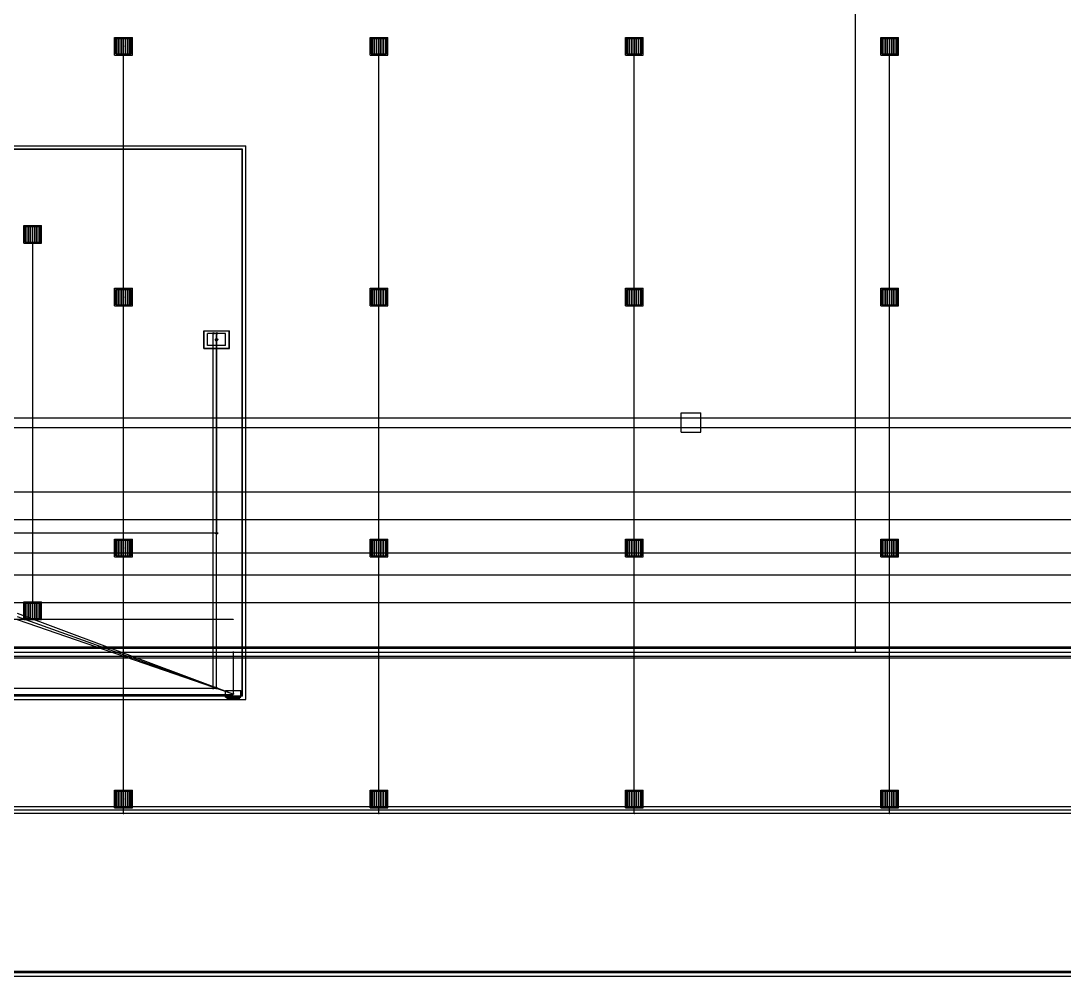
# Model space of a CAD drawing. Header units: millimetres. Extents: x -377000 to -138920, y -238120 to -178478.
# Drawn here: x -238628 to -200910, y -238000 to -203485 of the extents above; entities that cross this region are included whole.
import ezdxf

# ---------------------------------------------------------------- set-up
doc = ezdxf.new("R2010")
doc.units = ezdxf.units.MM

msp = doc.modelspace()

# ---------------------------------------------------------------- linework, layer by layer
at = {"layer": 'electrical'}
for p, q in [((-208450, -226300), (-208450, -193300)), ((-234909.85, -204400), (-234925.44, -204400)), ((-234925.44, -204400), (-234917.65, -204400)), ((-234917.65, -204400), (-234909.85, -204400)), ((-234917.65, -232120), (-234917.65, -204400)), ((-225676.91, -204400), (-225692.5, -204400)), ((-225692.5, -204400), (-225684.71, -204400)), ((-225684.71, -204400), (-225676.91, -204400)), ((-225684.71, -232120), (-225684.71, -204400)), ((-216443.97, -204400), (-216459.56, -204400)), ((-216459.56, -204400), (-216451.76, -204400)), ((-216451.76, -204400), (-216443.97, -204400)), ((-216451.76, -232120), (-216451.76, -204400)), ((-207211.03, -204400), (-207226.62, -204400)), ((-207226.62, -204400), (-207218.82, -204400)), ((-207218.82, -204400), (-207211.03, -204400)), ((-207218.82, -232120), (-207218.82, -204400)), ((-238192.21, -211200), (-238207.79, -211200)), ((-238207.79, -211200), (-238200, -211200)), ((-238200, -211200), (-238192.21, -211200)), ((-238200, -225120), (-238200, -211200)), ((-230950, -225120), (-277800, -225120)), ((-230954.56, -227812.17), (-238754.56, -224892.17)), ((-230954.39, -227812.24), (-238754.39, -225012.24)), ((-230954.22, -227812.29), (-238754.22, -225132.29)), ((-238192.21, -225120), (-238207.79, -225120)), ((-238207.79, -225120), (-238200, -225120)), ((-238200, -225120), (-238192.21, -225120)), ((-230950, -225127.79), (-230950, -225112.21)), ((-230950, -225112.21), (-230950, -225120)), ((-230950, -225120), (-230950, -225127.79)), ((-377000, -226100), (-139000, -226100)), ((-377000, -226100), (-139000, -226100)), ((-377000, -226150), (-139000, -226150)), ((-377000, -226150), (-139000, -226150)), ((-282000, -226300), (-139000, -226300)), ((-282000, -226300), (-139000, -226300)), ((-230934.41, -226300), (-230965.59, -226300)), ((-230965.59, -226300), (-230950, -226300)), ((-230950, -226300), (-230950, -227800)), ((-230950, -226300), (-230934.41, -226300)), ((-208434.41, -226300), (-208465.59, -226300)), ((-208465.59, -226300), (-208450, -226300)), ((-208450, -226300), (-208434.41, -226300)), ((-139000, -226450), (-377000, -226450)), ((-139000, -226450), (-377000, -226450)), ((-377000, -226500), (-139000, -226500)), ((-377000, -226500), (-139000, -226500)), ((-231225, -227925), (-231225, -227675)), ((-231225, -227675), (-230675, -227675)), ((-230968, -227800), (-230941, -227784.41)), ((-230941, -227815.59), (-230968, -227800)), ((-230934.41, -227800), (-230965.59, -227800)), ((-230965.59, -227800), (-230950, -227800)), ((-230937, -227800), (-230956.5, -227788.74)), ((-230956.5, -227788.74), (-230956.5, -227811.26)), ((-230937, -227800), (-230956.5, -227788.74)), ((-230956.5, -227788.74), (-230956.5, -227811.26)), ((-230937, -227800), (-230956.5, -227788.74)), ((-230956.5, -227788.74), (-230956.5, -227811.26)), ((-230956.5, -227811.26), (-230937, -227800)), ((-230956.5, -227811.26), (-230937, -227800)), ((-230956.5, -227811.26), (-230937, -227800)), ((-230954.56, -227812.17), (-230947.72, -227793.91)), ((-230947.72, -227793.91), (-230954.56, -227812.17)), ((-230954.39, -227812.24), (-230947.8, -227793.88)), ((-230947.8, -227793.88), (-230954.39, -227812.24)), ((-230954.22, -227812.29), (-230947.89, -227793.85)), ((-230947.89, -227793.85), (-230954.22, -227812.29)), ((-230950, -227800), (-230934.41, -227800)), ((-230950, -227800), (-230930.56, -227800)), ((-230930.56, -227800), (-230950, -227800)), ((-230950, -227800), (-230935.96, -227800)), ((-230935.96, -227800), (-230950, -227800)), ((-230950, -227800), (-230935.96, -227800)), ((-230935.96, -227800), (-230950, -227800)), ((-230950, -227800), (-230935.96, -227800)), ((-230935.96, -227800), (-230950, -227800)), ((-230950, -227827.79), (-230950, -227812.21)), ((-230950, -227812.21), (-230950, -227820)), ((-230950, -227827.79), (-230950, -227812.21)), ((-230950, -227812.21), (-230950, -227820)), ((-230947.89, -227793.85), (-230947.89, -227793.85)), ((-230947.8, -227793.88), (-230947.8, -227793.88)), ((-230947.72, -227793.91), (-230947.72, -227793.91)), ((-230941, -227784.41), (-230941, -227815.59)), ((-230675, -227925), (-230675, -227675)), ((-274500, -227820), (-230950, -227820)), ((-241500, -227820), (-230950, -227820)), ((-231225, -227925), (-230675, -227925)), ((-231185, -227952.5), (-231185, -227917.5)), ((-231185, -227917.5), (-230715, -227917.5)), ((-231185, -227952.5), (-230715, -227952.5)), ((-231137.5, -227990), (-231137.5, -227950)), ((-231137.5, -227950), (-231037.5, -227950)), ((-231137.5, -227990), (-231037.5, -227990)), ((-231064.12, -227980), (-231110.88, -227980)), ((-231110.88, -227980), (-231087.5, -227980)), ((-231064.12, -228005), (-231110.88, -228005)), ((-231110.88, -228005), (-231087.5, -228005)), ((-231087.5, -227980), (-231087.5, -228005)), ((-231087.5, -227980), (-231064.12, -227980)), ((-231087.5, -228005), (-231064.12, -228005)), ((-231037.5, -227990), (-231037.5, -227950)), ((-231000, -227990), (-231000, -227950)), ((-231000, -227950), (-230900, -227950)), ((-231000, -227990), (-230900, -227990)), ((-230926.62, -227980), (-230973.38, -227980)), ((-230973.38, -227980), (-230950, -227980)), ((-230926.62, -228005), (-230973.38, -228005)), ((-230973.38, -228005), (-230950, -228005)), ((-230950, -227820), (-230950, -227827.79)), ((-230950, -227820), (-230950, -227827.79)), ((-230950, -227980), (-230950, -228005)), ((-230950, -227980), (-230926.62, -227980)), ((-230950, -228005), (-230926.62, -228005)), ((-230900, -227990), (-230900, -227950)), ((-230862.5, -227990), (-230862.5, -227950)), ((-230862.5, -227950), (-230762.5, -227950)), ((-230862.5, -227990), (-230762.5, -227990)), ((-230789.12, -227980), (-230835.88, -227980)), ((-230835.88, -227980), (-230812.5, -227980)), ((-230789.12, -228005), (-230835.88, -228005)), ((-230835.88, -228005), (-230812.5, -228005)), ((-230812.5, -227980), (-230812.5, -228005)), ((-230812.5, -227980), (-230789.12, -227980)), ((-230812.5, -228005), (-230789.12, -228005)), ((-230762.5, -227990), (-230762.5, -227950)), ((-230715, -227952.5), (-230715, -227917.5)), ((-181700, -231880), (-334300, -231880)), ((-149450, -232120), (-336480, -232120)), ((-181700, -232000), (-334300, -232000)), ((-181700, -232120), (-334300, -232120)), ((-234909.85, -232120), (-234925.44, -232120)), ((-234925.44, -232120), (-234917.65, -232120)), ((-234917.65, -232120), (-234909.85, -232120)), ((-225676.91, -232120), (-225692.5, -232120)), ((-225692.5, -232120), (-225684.71, -232120)), ((-225684.71, -232120), (-225676.91, -232120)), ((-216443.97, -232120), (-216459.56, -232120)), ((-216459.56, -232120), (-216451.76, -232120)), ((-216451.76, -232120), (-216443.97, -232120)), ((-207211.03, -232120), (-207226.62, -232120)), ((-207226.62, -232120), (-207218.82, -232120)), ((-207218.82, -232120), (-207211.03, -232120)), ((-323400, -237820), (-149450, -237820))]:
    msp.add_line(p, q, dxfattribs=at)
at = {"layer": 'hvac'}
for p, q in [((-334300, -217825), (-181700, -217825)), ((-214750, -218350), (-214750, -217650)), ((-214750, -217650), (-214050, -217650)), ((-214050, -218350), (-214050, -217650)), ((-334300, -218175), (-181700, -218175)), ((-214750, -218350), (-214050, -218350))]:
    msp.add_line(p, q, dxfattribs=at)
at = {"layer": 'interiors'}
for p, q in [((-285500, -208000), (-230500, -208000)), ((-230620, -208120), (-285380, -208120)), ((-285375, -208125), (-230625, -208125)), ((-230625, -227875), (-230625, -208125)), ((-230620, -227880), (-230620, -208120)), ((-230500, -228000), (-230500, -208000)), ((-285500, -228000), (-230500, -228000)), ((-230620, -227880), (-285380, -227880)), ((-285375, -227875), (-230625, -227875)), ((-230620, -227880), (-256800, -227880)), ((-256800, -228000), (-230500, -228000)), ((-367000, -238000), (-149000, -238000)), ((-149120, -237880), (-366880, -237880)), ((-366875, -237875), (-149125, -237875)), ((-149120, -237880), (-256800, -237880)), ((-256800, -238000), (-149000, -238000))]:
    msp.add_line(p, q, dxfattribs=at)
at = {"layer": 'lighting'}
for p, q in [((-235237.65, -204720), (-235237.65, -204080)), ((-235237.65, -204080), (-234597.65, -204080)), ((-235197.65, -204680), (-235197.65, -204120)), ((-235197.65, -204120), (-234637.65, -204120)), ((-235163.65, -204670), (-235163.65, -204130)), ((-235163.65, -204130), (-235151.65, -204130)), ((-235151.65, -204670), (-235151.65, -204130)), ((-235083.65, -204670), (-235083.65, -204130)), ((-235083.65, -204130), (-235071.65, -204130)), ((-235071.65, -204670), (-235071.65, -204130)), ((-235003.65, -204670), (-235003.65, -204130)), ((-235003.65, -204130), (-234991.65, -204130)), ((-234991.65, -204670), (-234991.65, -204130)), ((-234923.65, -204670), (-234923.65, -204130)), ((-234923.65, -204130), (-234911.65, -204130)), ((-234908.65, -204400), (-234922.15, -204392.21)), ((-234922.15, -204392.21), (-234922.15, -204407.79)), ((-234922.15, -204407.79), (-234908.65, -204400)), ((-234911.65, -204670), (-234911.65, -204130)), ((-234843.65, -204670), (-234843.65, -204130)), ((-234843.65, -204130), (-234831.65, -204130)), ((-234831.65, -204670), (-234831.65, -204130)), ((-234763.65, -204670), (-234763.65, -204130)), ((-234763.65, -204130), (-234751.65, -204130)), ((-234751.65, -204670), (-234751.65, -204130)), ((-234683.65, -204670), (-234683.65, -204130)), ((-234683.65, -204130), (-234671.65, -204130)), ((-234671.65, -204670), (-234671.65, -204130)), ((-234637.65, -204680), (-234637.65, -204120)), ((-234597.65, -204720), (-234597.65, -204080)), ((-226004.71, -204720), (-226004.71, -204080)), ((-226004.71, -204080), (-225364.71, -204080)), ((-225964.71, -204680), (-225964.71, -204120)), ((-225964.71, -204120), (-225404.71, -204120)), ((-225930.71, -204670), (-225930.71, -204130)), ((-225930.71, -204130), (-225918.71, -204130)), ((-225918.71, -204670), (-225918.71, -204130)), ((-225850.71, -204670), (-225850.71, -204130)), ((-225850.71, -204130), (-225838.71, -204130)), ((-225838.71, -204670), (-225838.71, -204130)), ((-225770.71, -204670), (-225770.71, -204130)), ((-225770.71, -204130), (-225758.71, -204130)), ((-225758.71, -204670), (-225758.71, -204130)), ((-225690.71, -204670), (-225690.71, -204130)), ((-225690.71, -204130), (-225678.71, -204130)), ((-225675.71, -204400), (-225689.21, -204392.21)), ((-225689.21, -204392.21), (-225689.21, -204407.79)), ((-225689.21, -204407.79), (-225675.71, -204400)), ((-225678.71, -204670), (-225678.71, -204130)), ((-225610.71, -204670), (-225610.71, -204130)), ((-225610.71, -204130), (-225598.71, -204130)), ((-225598.71, -204670), (-225598.71, -204130)), ((-225530.71, -204670), (-225530.71, -204130)), ((-225530.71, -204130), (-225518.71, -204130)), ((-225518.71, -204670), (-225518.71, -204130)), ((-225450.71, -204670), (-225450.71, -204130)), ((-225450.71, -204130), (-225438.71, -204130)), ((-225438.71, -204670), (-225438.71, -204130)), ((-225404.71, -204680), (-225404.71, -204120)), ((-225364.71, -204720), (-225364.71, -204080)), ((-216771.76, -204720), (-216771.76, -204080)), ((-216771.76, -204080), (-216131.76, -204080)), ((-216731.76, -204680), (-216731.76, -204120)), ((-216731.76, -204120), (-216171.76, -204120)), ((-216697.76, -204670), (-216697.76, -204130)), ((-216697.76, -204130), (-216685.76, -204130)), ((-216685.76, -204670), (-216685.76, -204130)), ((-216617.76, -204670), (-216617.76, -204130)), ((-216617.76, -204130), (-216605.76, -204130)), ((-216605.76, -204670), (-216605.76, -204130)), ((-216537.76, -204670), (-216537.76, -204130)), ((-216537.76, -204130), (-216525.76, -204130)), ((-216525.76, -204670), (-216525.76, -204130)), ((-216457.76, -204670), (-216457.76, -204130)), ((-216457.76, -204130), (-216445.76, -204130)), ((-216442.76, -204400), (-216456.26, -204392.21)), ((-216456.26, -204392.21), (-216456.26, -204407.79)), ((-216456.26, -204407.79), (-216442.76, -204400)), ((-216445.76, -204670), (-216445.76, -204130)), ((-216377.76, -204670), (-216377.76, -204130)), ((-216377.76, -204130), (-216365.76, -204130)), ((-216365.76, -204670), (-216365.76, -204130)), ((-216297.76, -204670), (-216297.76, -204130)), ((-216297.76, -204130), (-216285.76, -204130)), ((-216285.76, -204670), (-216285.76, -204130)), ((-216217.76, -204670), (-216217.76, -204130)), ((-216217.76, -204130), (-216205.76, -204130)), ((-216205.76, -204670), (-216205.76, -204130)), ((-216171.76, -204680), (-216171.76, -204120)), ((-216131.76, -204720), (-216131.76, -204080)), ((-207538.82, -204720), (-207538.82, -204080)), ((-207538.82, -204080), (-206898.82, -204080)), ((-207498.82, -204680), (-207498.82, -204120)), ((-207498.82, -204120), (-206938.82, -204120)), ((-207464.82, -204670), (-207464.82, -204130)), ((-207464.82, -204130), (-207452.82, -204130)), ((-207452.82, -204670), (-207452.82, -204130)), ((-207384.82, -204670), (-207384.82, -204130)), ((-207384.82, -204130), (-207372.82, -204130)), ((-207372.82, -204670), (-207372.82, -204130)), ((-207304.82, -204670), (-207304.82, -204130)), ((-207304.82, -204130), (-207292.82, -204130)), ((-207292.82, -204670), (-207292.82, -204130)), ((-207224.82, -204670), (-207224.82, -204130)), ((-207224.82, -204130), (-207212.82, -204130)), ((-207209.82, -204400), (-207223.32, -204392.21)), ((-207223.32, -204392.21), (-207223.32, -204407.79)), ((-207223.32, -204407.79), (-207209.82, -204400)), ((-207212.82, -204670), (-207212.82, -204130)), ((-207144.82, -204670), (-207144.82, -204130)), ((-207144.82, -204130), (-207132.82, -204130)), ((-207132.82, -204670), (-207132.82, -204130)), ((-207064.82, -204670), (-207064.82, -204130)), ((-207064.82, -204130), (-207052.82, -204130)), ((-207052.82, -204670), (-207052.82, -204130)), ((-206984.82, -204670), (-206984.82, -204130)), ((-206984.82, -204130), (-206972.82, -204130)), ((-206972.82, -204670), (-206972.82, -204130)), ((-206938.82, -204680), (-206938.82, -204120)), ((-206898.82, -204720), (-206898.82, -204080)), ((-235237.65, -204720), (-234597.65, -204720)), ((-235197.65, -204680), (-234637.65, -204680)), ((-235163.65, -204670), (-235151.65, -204670)), ((-235083.65, -204670), (-235071.65, -204670)), ((-235003.65, -204670), (-234991.65, -204670)), ((-234923.65, -204670), (-234911.65, -204670)), ((-234843.65, -204670), (-234831.65, -204670)), ((-234763.65, -204670), (-234751.65, -204670)), ((-234683.65, -204670), (-234671.65, -204670)), ((-226004.71, -204720), (-225364.71, -204720)), ((-225964.71, -204680), (-225404.71, -204680)), ((-225930.71, -204670), (-225918.71, -204670)), ((-225850.71, -204670), (-225838.71, -204670)), ((-225770.71, -204670), (-225758.71, -204670)), ((-225690.71, -204670), (-225678.71, -204670)), ((-225610.71, -204670), (-225598.71, -204670)), ((-225530.71, -204670), (-225518.71, -204670)), ((-225450.71, -204670), (-225438.71, -204670)), ((-216771.76, -204720), (-216131.76, -204720)), ((-216731.76, -204680), (-216171.76, -204680)), ((-216697.76, -204670), (-216685.76, -204670)), ((-216617.76, -204670), (-216605.76, -204670)), ((-216537.76, -204670), (-216525.76, -204670)), ((-216457.76, -204670), (-216445.76, -204670)), ((-216377.76, -204670), (-216365.76, -204670)), ((-216297.76, -204670), (-216285.76, -204670)), ((-216217.76, -204670), (-216205.76, -204670)), ((-207538.82, -204720), (-206898.82, -204720)), ((-207498.82, -204680), (-206938.82, -204680)), ((-207464.82, -204670), (-207452.82, -204670)), ((-207384.82, -204670), (-207372.82, -204670)), ((-207304.82, -204670), (-207292.82, -204670)), ((-207224.82, -204670), (-207212.82, -204670)), ((-207144.82, -204670), (-207132.82, -204670)), ((-207064.82, -204670), (-207052.82, -204670)), ((-206984.82, -204670), (-206972.82, -204670)), ((-238520, -211520), (-238520, -210880)), ((-238520, -210880), (-237880, -210880)), ((-238480, -211480), (-238480, -210920)), ((-238480, -210920), (-237920, -210920)), ((-238446, -211470), (-238446, -210930)), ((-238446, -210930), (-238434, -210930)), ((-238434, -211470), (-238434, -210930)), ((-238366, -211470), (-238366, -210930)), ((-238366, -210930), (-238354, -210930)), ((-238354, -211470), (-238354, -210930)), ((-238286, -211470), (-238286, -210930)), ((-238286, -210930), (-238274, -210930)), ((-238274, -211470), (-238274, -210930)), ((-238206, -211470), (-238206, -210930)), ((-238206, -210930), (-238194, -210930)), ((-238191, -211200), (-238204.5, -211192.21)), ((-238204.5, -211192.21), (-238204.5, -211207.79)), ((-238204.5, -211207.79), (-238191, -211200)), ((-238194, -211470), (-238194, -210930)), ((-238126, -211470), (-238126, -210930)), ((-238126, -210930), (-238114, -210930)), ((-238114, -211470), (-238114, -210930)), ((-238046, -211470), (-238046, -210930)), ((-238046, -210930), (-238034, -210930)), ((-238034, -211470), (-238034, -210930)), ((-237966, -211470), (-237966, -210930)), ((-237966, -210930), (-237954, -210930)), ((-237954, -211470), (-237954, -210930)), ((-237920, -211480), (-237920, -210920)), ((-237880, -211520), (-237880, -210880)), ((-238520, -211520), (-237880, -211520)), ((-238480, -211480), (-237920, -211480)), ((-238446, -211470), (-238434, -211470)), ((-238366, -211470), (-238354, -211470)), ((-238286, -211470), (-238274, -211470)), ((-238206, -211470), (-238194, -211470)), ((-238126, -211470), (-238114, -211470)), ((-238046, -211470), (-238034, -211470)), ((-237966, -211470), (-237954, -211470)), ((-235237.65, -213786.67), (-235237.65, -213146.67)), ((-235237.65, -213146.67), (-234597.65, -213146.67)), ((-235197.65, -213746.67), (-235197.65, -213186.67)), ((-235197.65, -213186.67), (-234637.65, -213186.67)), ((-235163.65, -213736.67), (-235163.65, -213196.67)), ((-235163.65, -213196.67), (-235151.65, -213196.67)), ((-235151.65, -213736.67), (-235151.65, -213196.67)), ((-235083.65, -213736.67), (-235083.65, -213196.67)), ((-235083.65, -213196.67), (-235071.65, -213196.67)), ((-235071.65, -213736.67), (-235071.65, -213196.67)), ((-235003.65, -213736.67), (-235003.65, -213196.67)), ((-235003.65, -213196.67), (-234991.65, -213196.67)), ((-234991.65, -213736.67), (-234991.65, -213196.67)), ((-234923.65, -213736.67), (-234923.65, -213196.67)), ((-234923.65, -213196.67), (-234911.65, -213196.67)), ((-234908.65, -213466.67), (-234922.15, -213458.87)), ((-234922.15, -213458.87), (-234922.15, -213474.46)), ((-234922.15, -213474.46), (-234908.65, -213466.67)), ((-234911.65, -213736.67), (-234911.65, -213196.67)), ((-234843.65, -213736.67), (-234843.65, -213196.67)), ((-234843.65, -213196.67), (-234831.65, -213196.67)), ((-234831.65, -213736.67), (-234831.65, -213196.67)), ((-234763.65, -213736.67), (-234763.65, -213196.67)), ((-234763.65, -213196.67), (-234751.65, -213196.67)), ((-234751.65, -213736.67), (-234751.65, -213196.67)), ((-234683.65, -213736.67), (-234683.65, -213196.67)), ((-234683.65, -213196.67), (-234671.65, -213196.67)), ((-234671.65, -213736.67), (-234671.65, -213196.67)), ((-234637.65, -213746.67), (-234637.65, -213186.67)), ((-234597.65, -213786.67), (-234597.65, -213146.67)), ((-226004.71, -213786.67), (-226004.71, -213146.67)), ((-226004.71, -213146.67), (-225364.71, -213146.67)), ((-225964.71, -213746.67), (-225964.71, -213186.67)), ((-225964.71, -213186.67), (-225404.71, -213186.67)), ((-225930.71, -213736.67), (-225930.71, -213196.67)), ((-225930.71, -213196.67), (-225918.71, -213196.67)), ((-225918.71, -213736.67), (-225918.71, -213196.67)), ((-225850.71, -213736.67), (-225850.71, -213196.67)), ((-225850.71, -213196.67), (-225838.71, -213196.67)), ((-225838.71, -213736.67), (-225838.71, -213196.67)), ((-225770.71, -213736.67), (-225770.71, -213196.67)), ((-225770.71, -213196.67), (-225758.71, -213196.67)), ((-225758.71, -213736.67), (-225758.71, -213196.67)), ((-225690.71, -213736.67), (-225690.71, -213196.67)), ((-225690.71, -213196.67), (-225678.71, -213196.67)), ((-225675.71, -213466.67), (-225689.21, -213458.87)), ((-225689.21, -213458.87), (-225689.21, -213474.46)), ((-225689.21, -213474.46), (-225675.71, -213466.67)), ((-225678.71, -213736.67), (-225678.71, -213196.67)), ((-225610.71, -213736.67), (-225610.71, -213196.67)), ((-225610.71, -213196.67), (-225598.71, -213196.67)), ((-225598.71, -213736.67), (-225598.71, -213196.67)), ((-225530.71, -213736.67), (-225530.71, -213196.67)), ((-225530.71, -213196.67), (-225518.71, -213196.67)), ((-225518.71, -213736.67), (-225518.71, -213196.67)), ((-225450.71, -213736.67), (-225450.71, -213196.67)), ((-225450.71, -213196.67), (-225438.71, -213196.67)), ((-225438.71, -213736.67), (-225438.71, -213196.67)), ((-225404.71, -213746.67), (-225404.71, -213186.67)), ((-225364.71, -213786.67), (-225364.71, -213146.67)), ((-216771.76, -213786.67), (-216771.76, -213146.67)), ((-216771.76, -213146.67), (-216131.76, -213146.67)), ((-216731.76, -213746.67), (-216731.76, -213186.67)), ((-216731.76, -213186.67), (-216171.76, -213186.67)), ((-216697.76, -213736.67), (-216697.76, -213196.67)), ((-216697.76, -213196.67), (-216685.76, -213196.67)), ((-216685.76, -213736.67), (-216685.76, -213196.67)), ((-216617.76, -213736.67), (-216617.76, -213196.67)), ((-216617.76, -213196.67), (-216605.76, -213196.67)), ((-216605.76, -213736.67), (-216605.76, -213196.67)), ((-216537.76, -213736.67), (-216537.76, -213196.67)), ((-216537.76, -213196.67), (-216525.76, -213196.67)), ((-216525.76, -213736.67), (-216525.76, -213196.67)), ((-216457.76, -213736.67), (-216457.76, -213196.67)), ((-216457.76, -213196.67), (-216445.76, -213196.67)), ((-216442.76, -213466.67), (-216456.26, -213458.87)), ((-216456.26, -213458.87), (-216456.26, -213474.46)), ((-216456.26, -213474.46), (-216442.76, -213466.67)), ((-216445.76, -213736.67), (-216445.76, -213196.67)), ((-216377.76, -213736.67), (-216377.76, -213196.67)), ((-216377.76, -213196.67), (-216365.76, -213196.67)), ((-216365.76, -213736.67), (-216365.76, -213196.67)), ((-216297.76, -213736.67), (-216297.76, -213196.67)), ((-216297.76, -213196.67), (-216285.76, -213196.67)), ((-216285.76, -213736.67), (-216285.76, -213196.67)), ((-216217.76, -213736.67), (-216217.76, -213196.67)), ((-216217.76, -213196.67), (-216205.76, -213196.67)), ((-216205.76, -213736.67), (-216205.76, -213196.67)), ((-216171.76, -213746.67), (-216171.76, -213186.67)), ((-216131.76, -213786.67), (-216131.76, -213146.67)), ((-207538.82, -213786.67), (-207538.82, -213146.67)), ((-207538.82, -213146.67), (-206898.82, -213146.67)), ((-207498.82, -213746.67), (-207498.82, -213186.67)), ((-207498.82, -213186.67), (-206938.82, -213186.67)), ((-207464.82, -213736.67), (-207464.82, -213196.67)), ((-207464.82, -213196.67), (-207452.82, -213196.67)), ((-207452.82, -213736.67), (-207452.82, -213196.67)), ((-207384.82, -213736.67), (-207384.82, -213196.67)), ((-207384.82, -213196.67), (-207372.82, -213196.67)), ((-207372.82, -213736.67), (-207372.82, -213196.67)), ((-207304.82, -213736.67), (-207304.82, -213196.67)), ((-207304.82, -213196.67), (-207292.82, -213196.67)), ((-207292.82, -213736.67), (-207292.82, -213196.67)), ((-207224.82, -213736.67), (-207224.82, -213196.67)), ((-207224.82, -213196.67), (-207212.82, -213196.67)), ((-207209.82, -213466.67), (-207223.32, -213458.87)), ((-207223.32, -213458.87), (-207223.32, -213474.46)), ((-207223.32, -213474.46), (-207209.82, -213466.67)), ((-207212.82, -213736.67), (-207212.82, -213196.67)), ((-207144.82, -213736.67), (-207144.82, -213196.67)), ((-207144.82, -213196.67), (-207132.82, -213196.67)), ((-207132.82, -213736.67), (-207132.82, -213196.67)), ((-207064.82, -213736.67), (-207064.82, -213196.67)), ((-207064.82, -213196.67), (-207052.82, -213196.67)), ((-207052.82, -213736.67), (-207052.82, -213196.67)), ((-206984.82, -213736.67), (-206984.82, -213196.67)), ((-206984.82, -213196.67), (-206972.82, -213196.67)), ((-206972.82, -213736.67), (-206972.82, -213196.67)), ((-206938.82, -213746.67), (-206938.82, -213186.67)), ((-206898.82, -213786.67), (-206898.82, -213146.67)), ((-235237.65, -213786.67), (-234597.65, -213786.67)), ((-235197.65, -213746.67), (-234637.65, -213746.67)), ((-235163.65, -213736.67), (-235151.65, -213736.67)), ((-235083.65, -213736.67), (-235071.65, -213736.67)), ((-235003.65, -213736.67), (-234991.65, -213736.67)), ((-234923.65, -213736.67), (-234911.65, -213736.67)), ((-234843.65, -213736.67), (-234831.65, -213736.67)), ((-234763.65, -213736.67), (-234751.65, -213736.67)), ((-234683.65, -213736.67), (-234671.65, -213736.67)), ((-226004.71, -213786.67), (-225364.71, -213786.67)), ((-225964.71, -213746.67), (-225404.71, -213746.67)), ((-225930.71, -213736.67), (-225918.71, -213736.67)), ((-225850.71, -213736.67), (-225838.71, -213736.67)), ((-225770.71, -213736.67), (-225758.71, -213736.67)), ((-225690.71, -213736.67), (-225678.71, -213736.67)), ((-225610.71, -213736.67), (-225598.71, -213736.67)), ((-225530.71, -213736.67), (-225518.71, -213736.67)), ((-225450.71, -213736.67), (-225438.71, -213736.67)), ((-216771.76, -213786.67), (-216131.76, -213786.67)), ((-216731.76, -213746.67), (-216171.76, -213746.67)), ((-216697.76, -213736.67), (-216685.76, -213736.67)), ((-216617.76, -213736.67), (-216605.76, -213736.67)), ((-216537.76, -213736.67), (-216525.76, -213736.67)), ((-216457.76, -213736.67), (-216445.76, -213736.67)), ((-216377.76, -213736.67), (-216365.76, -213736.67)), ((-216297.76, -213736.67), (-216285.76, -213736.67)), ((-216217.76, -213736.67), (-216205.76, -213736.67)), ((-207538.82, -213786.67), (-206898.82, -213786.67)), ((-207498.82, -213746.67), (-206938.82, -213746.67)), ((-207464.82, -213736.67), (-207452.82, -213736.67)), ((-207384.82, -213736.67), (-207372.82, -213736.67)), ((-207304.82, -213736.67), (-207292.82, -213736.67)), ((-207224.82, -213736.67), (-207212.82, -213736.67)), ((-207144.82, -213736.67), (-207132.82, -213736.67)), ((-207064.82, -213736.67), (-207052.82, -213736.67)), ((-206984.82, -213736.67), (-206972.82, -213736.67)), ((-235237.65, -222853.33), (-235237.65, -222213.33)), ((-235237.65, -222213.33), (-234597.65, -222213.33)), ((-235197.65, -222813.33), (-235197.65, -222253.33)), ((-235197.65, -222253.33), (-234637.65, -222253.33)), ((-235163.65, -222803.33), (-235163.65, -222263.33)), ((-235163.65, -222263.33), (-235151.65, -222263.33)), ((-235151.65, -222803.33), (-235151.65, -222263.33)), ((-235083.65, -222803.33), (-235083.65, -222263.33)), ((-235083.65, -222263.33), (-235071.65, -222263.33)), ((-235071.65, -222803.33), (-235071.65, -222263.33)), ((-235003.65, -222803.33), (-235003.65, -222263.33)), ((-235003.65, -222263.33), (-234991.65, -222263.33)), ((-234991.65, -222803.33), (-234991.65, -222263.33)), ((-234923.65, -222803.33), (-234923.65, -222263.33)), ((-234923.65, -222263.33), (-234911.65, -222263.33)), ((-234908.65, -222533.33), (-234922.15, -222525.54)), ((-234922.15, -222525.54), (-234922.15, -222541.13)), ((-234922.15, -222541.13), (-234908.65, -222533.33)), ((-234911.65, -222803.33), (-234911.65, -222263.33)), ((-234843.65, -222803.33), (-234843.65, -222263.33)), ((-234843.65, -222263.33), (-234831.65, -222263.33)), ((-234831.65, -222803.33), (-234831.65, -222263.33)), ((-234763.65, -222803.33), (-234763.65, -222263.33)), ((-234763.65, -222263.33), (-234751.65, -222263.33)), ((-234751.65, -222803.33), (-234751.65, -222263.33)), ((-234683.65, -222803.33), (-234683.65, -222263.33)), ((-234683.65, -222263.33), (-234671.65, -222263.33)), ((-234671.65, -222803.33), (-234671.65, -222263.33)), ((-234637.65, -222813.33), (-234637.65, -222253.33)), ((-234597.65, -222853.33), (-234597.65, -222213.33)), ((-226004.71, -222853.33), (-226004.71, -222213.33)), ((-226004.71, -222213.33), (-225364.71, -222213.33)), ((-225964.71, -222813.33), (-225964.71, -222253.33)), ((-225964.71, -222253.33), (-225404.71, -222253.33)), ((-225930.71, -222803.33), (-225930.71, -222263.33)), ((-225930.71, -222263.33), (-225918.71, -222263.33)), ((-225918.71, -222803.33), (-225918.71, -222263.33)), ((-225850.71, -222803.33), (-225850.71, -222263.33)), ((-225850.71, -222263.33), (-225838.71, -222263.33)), ((-225838.71, -222803.33), (-225838.71, -222263.33)), ((-225770.71, -222803.33), (-225770.71, -222263.33)), ((-225770.71, -222263.33), (-225758.71, -222263.33)), ((-225758.71, -222803.33), (-225758.71, -222263.33)), ((-225690.71, -222803.33), (-225690.71, -222263.33)), ((-225690.71, -222263.33), (-225678.71, -222263.33)), ((-225675.71, -222533.33), (-225689.21, -222525.54)), ((-225689.21, -222525.54), (-225689.21, -222541.13)), ((-225689.21, -222541.13), (-225675.71, -222533.33)), ((-225678.71, -222803.33), (-225678.71, -222263.33)), ((-225610.71, -222803.33), (-225610.71, -222263.33)), ((-225610.71, -222263.33), (-225598.71, -222263.33)), ((-225598.71, -222803.33), (-225598.71, -222263.33)), ((-225530.71, -222803.33), (-225530.71, -222263.33)), ((-225530.71, -222263.33), (-225518.71, -222263.33)), ((-225518.71, -222803.33), (-225518.71, -222263.33)), ((-225450.71, -222803.33), (-225450.71, -222263.33)), ((-225450.71, -222263.33), (-225438.71, -222263.33)), ((-225438.71, -222803.33), (-225438.71, -222263.33)), ((-225404.71, -222813.33), (-225404.71, -222253.33)), ((-225364.71, -222853.33), (-225364.71, -222213.33)), ((-216771.76, -222853.33), (-216771.76, -222213.33)), ((-216771.76, -222213.33), (-216131.76, -222213.33)), ((-216731.76, -222813.33), (-216731.76, -222253.33)), ((-216731.76, -222253.33), (-216171.76, -222253.33)), ((-216697.76, -222803.33), (-216697.76, -222263.33)), ((-216697.76, -222263.33), (-216685.76, -222263.33)), ((-216685.76, -222803.33), (-216685.76, -222263.33)), ((-216617.76, -222803.33), (-216617.76, -222263.33)), ((-216617.76, -222263.33), (-216605.76, -222263.33)), ((-216605.76, -222803.33), (-216605.76, -222263.33)), ((-216537.76, -222803.33), (-216537.76, -222263.33)), ((-216537.76, -222263.33), (-216525.76, -222263.33)), ((-216525.76, -222803.33), (-216525.76, -222263.33)), ((-216457.76, -222803.33), (-216457.76, -222263.33)), ((-216457.76, -222263.33), (-216445.76, -222263.33)), ((-216442.76, -222533.33), (-216456.26, -222525.54)), ((-216456.26, -222525.54), (-216456.26, -222541.13)), ((-216456.26, -222541.13), (-216442.76, -222533.33)), ((-216445.76, -222803.33), (-216445.76, -222263.33)), ((-216377.76, -222803.33), (-216377.76, -222263.33)), ((-216377.76, -222263.33), (-216365.76, -222263.33)), ((-216365.76, -222803.33), (-216365.76, -222263.33)), ((-216297.76, -222803.33), (-216297.76, -222263.33)), ((-216297.76, -222263.33), (-216285.76, -222263.33)), ((-216285.76, -222803.33), (-216285.76, -222263.33)), ((-216217.76, -222803.33), (-216217.76, -222263.33)), ((-216217.76, -222263.33), (-216205.76, -222263.33)), ((-216205.76, -222803.33), (-216205.76, -222263.33)), ((-216171.76, -222813.33), (-216171.76, -222253.33)), ((-216131.76, -222853.33), (-216131.76, -222213.33)), ((-207538.82, -222853.33), (-207538.82, -222213.33)), ((-207538.82, -222213.33), (-206898.82, -222213.33)), ((-207498.82, -222813.33), (-207498.82, -222253.33)), ((-207498.82, -222253.33), (-206938.82, -222253.33)), ((-207464.82, -222803.33), (-207464.82, -222263.33)), ((-207464.82, -222263.33), (-207452.82, -222263.33)), ((-207452.82, -222803.33), (-207452.82, -222263.33)), ((-207384.82, -222803.33), (-207384.82, -222263.33)), ((-207384.82, -222263.33), (-207372.82, -222263.33)), ((-207372.82, -222803.33), (-207372.82, -222263.33)), ((-207304.82, -222803.33), (-207304.82, -222263.33)), ((-207304.82, -222263.33), (-207292.82, -222263.33)), ((-207292.82, -222803.33), (-207292.82, -222263.33)), ((-207224.82, -222803.33), (-207224.82, -222263.33)), ((-207224.82, -222263.33), (-207212.82, -222263.33)), ((-207209.82, -222533.33), (-207223.32, -222525.54)), ((-207223.32, -222525.54), (-207223.32, -222541.13)), ((-207223.32, -222541.13), (-207209.82, -222533.33)), ((-207212.82, -222803.33), (-207212.82, -222263.33)), ((-207144.82, -222803.33), (-207144.82, -222263.33)), ((-207144.82, -222263.33), (-207132.82, -222263.33)), ((-207132.82, -222803.33), (-207132.82, -222263.33)), ((-207064.82, -222803.33), (-207064.82, -222263.33)), ((-207064.82, -222263.33), (-207052.82, -222263.33)), ((-207052.82, -222803.33), (-207052.82, -222263.33)), ((-206984.82, -222803.33), (-206984.82, -222263.33)), ((-206984.82, -222263.33), (-206972.82, -222263.33)), ((-206972.82, -222803.33), (-206972.82, -222263.33)), ((-206938.82, -222813.33), (-206938.82, -222253.33)), ((-206898.82, -222853.33), (-206898.82, -222213.33)), ((-235237.65, -222853.33), (-234597.65, -222853.33)), ((-235197.65, -222813.33), (-234637.65, -222813.33)), ((-235163.65, -222803.33), (-235151.65, -222803.33)), ((-235083.65, -222803.33), (-235071.65, -222803.33)), ((-235003.65, -222803.33), (-234991.65, -222803.33)), ((-234923.65, -222803.33), (-234911.65, -222803.33)), ((-234843.65, -222803.33), (-234831.65, -222803.33)), ((-234763.65, -222803.33), (-234751.65, -222803.33)), ((-234683.65, -222803.33), (-234671.65, -222803.33)), ((-226004.71, -222853.33), (-225364.71, -222853.33)), ((-225964.71, -222813.33), (-225404.71, -222813.33)), ((-225930.71, -222803.33), (-225918.71, -222803.33)), ((-225850.71, -222803.33), (-225838.71, -222803.33)), ((-225770.71, -222803.33), (-225758.71, -222803.33)), ((-225690.71, -222803.33), (-225678.71, -222803.33)), ((-225610.71, -222803.33), (-225598.71, -222803.33)), ((-225530.71, -222803.33), (-225518.71, -222803.33)), ((-225450.71, -222803.33), (-225438.71, -222803.33)), ((-216771.76, -222853.33), (-216131.76, -222853.33)), ((-216731.76, -222813.33), (-216171.76, -222813.33)), ((-216697.76, -222803.33), (-216685.76, -222803.33)), ((-216617.76, -222803.33), (-216605.76, -222803.33)), ((-216537.76, -222803.33), (-216525.76, -222803.33)), ((-216457.76, -222803.33), (-216445.76, -222803.33)), ((-216377.76, -222803.33), (-216365.76, -222803.33)), ((-216297.76, -222803.33), (-216285.76, -222803.33)), ((-216217.76, -222803.33), (-216205.76, -222803.33)), ((-207538.82, -222853.33), (-206898.82, -222853.33)), ((-207498.82, -222813.33), (-206938.82, -222813.33)), ((-207464.82, -222803.33), (-207452.82, -222803.33)), ((-207384.82, -222803.33), (-207372.82, -222803.33)), ((-207304.82, -222803.33), (-207292.82, -222803.33)), ((-207224.82, -222803.33), (-207212.82, -222803.33)), ((-207144.82, -222803.33), (-207132.82, -222803.33)), ((-207064.82, -222803.33), (-207052.82, -222803.33)), ((-206984.82, -222803.33), (-206972.82, -222803.33)), ((-238520, -225120), (-238520, -224480)), ((-238520, -224480), (-237880, -224480)), ((-238480, -225080), (-238480, -224520)), ((-238480, -224520), (-237920, -224520)), ((-238446, -225070), (-238446, -224530)), ((-238446, -224530), (-238434, -224530)), ((-238434, -225070), (-238434, -224530)), ((-238366, -225070), (-238366, -224530)), ((-238366, -224530), (-238354, -224530)), ((-238354, -225070), (-238354, -224530)), ((-238286, -225070), (-238286, -224530)), ((-238286, -224530), (-238274, -224530)), ((-238274, -225070), (-238274, -224530)), ((-238206, -225070), (-238206, -224530)), ((-238206, -224530), (-238194, -224530)), ((-238191, -224800), (-238204.5, -224792.21)), ((-238204.5, -224792.21), (-238204.5, -224807.79)), ((-238194, -225070), (-238194, -224530)), ((-238126, -225070), (-238126, -224530)), ((-238126, -224530), (-238114, -224530)), ((-238114, -225070), (-238114, -224530)), ((-238046, -225070), (-238046, -224530)), ((-238046, -224530), (-238034, -224530)), ((-238034, -225070), (-238034, -224530)), ((-237966, -225070), (-237966, -224530)), ((-237966, -224530), (-237954, -224530)), ((-237954, -225070), (-237954, -224530)), ((-237920, -225080), (-237920, -224520)), ((-237880, -225120), (-237880, -224480)), ((-238520, -225120), (-237880, -225120)), ((-238480, -225080), (-237920, -225080)), ((-238446, -225070), (-238434, -225070)), ((-238366, -225070), (-238354, -225070)), ((-238286, -225070), (-238274, -225070)), ((-238206, -225070), (-238194, -225070)), ((-238204.5, -224807.79), (-238191, -224800)), ((-238126, -225070), (-238114, -225070)), ((-238046, -225070), (-238034, -225070)), ((-237966, -225070), (-237954, -225070)), ((-235237.65, -231920), (-235237.65, -231280)), ((-235237.65, -231280), (-234597.65, -231280)), ((-235197.65, -231880), (-235197.65, -231320)), ((-235197.65, -231320), (-234637.65, -231320)), ((-235163.65, -231870), (-235163.65, -231330)), ((-235163.65, -231330), (-235151.65, -231330)), ((-235151.65, -231870), (-235151.65, -231330)), ((-235083.65, -231870), (-235083.65, -231330)), ((-235083.65, -231330), (-235071.65, -231330)), ((-235071.65, -231870), (-235071.65, -231330)), ((-235003.65, -231870), (-235003.65, -231330)), ((-235003.65, -231330), (-234991.65, -231330)), ((-234991.65, -231870), (-234991.65, -231330)), ((-234923.65, -231870), (-234923.65, -231330)), ((-234923.65, -231330), (-234911.65, -231330)), ((-234911.65, -231870), (-234911.65, -231330)), ((-234843.65, -231870), (-234843.65, -231330)), ((-234843.65, -231330), (-234831.65, -231330)), ((-234831.65, -231870), (-234831.65, -231330)), ((-234763.65, -231870), (-234763.65, -231330)), ((-234763.65, -231330), (-234751.65, -231330)), ((-234751.65, -231870), (-234751.65, -231330)), ((-234683.65, -231870), (-234683.65, -231330)), ((-234683.65, -231330), (-234671.65, -231330)), ((-234671.65, -231870), (-234671.65, -231330)), ((-234637.65, -231880), (-234637.65, -231320)), ((-234597.65, -231920), (-234597.65, -231280)), ((-226004.71, -231920), (-226004.71, -231280)), ((-226004.71, -231280), (-225364.71, -231280)), ((-225964.71, -231880), (-225964.71, -231320)), ((-225964.71, -231320), (-225404.71, -231320)), ((-225930.71, -231870), (-225930.71, -231330)), ((-225930.71, -231330), (-225918.71, -231330)), ((-225918.71, -231870), (-225918.71, -231330)), ((-225850.71, -231870), (-225850.71, -231330)), ((-225850.71, -231330), (-225838.71, -231330)), ((-225838.71, -231870), (-225838.71, -231330)), ((-225770.71, -231870), (-225770.71, -231330)), ((-225770.71, -231330), (-225758.71, -231330)), ((-225758.71, -231870), (-225758.71, -231330)), ((-225690.71, -231870), (-225690.71, -231330)), ((-225690.71, -231330), (-225678.71, -231330)), ((-225678.71, -231870), (-225678.71, -231330)), ((-225610.71, -231870), (-225610.71, -231330)), ((-225610.71, -231330), (-225598.71, -231330)), ((-225598.71, -231870), (-225598.71, -231330)), ((-225530.71, -231870), (-225530.71, -231330)), ((-225530.71, -231330), (-225518.71, -231330)), ((-225518.71, -231870), (-225518.71, -231330)), ((-225450.71, -231870), (-225450.71, -231330)), ((-225450.71, -231330), (-225438.71, -231330)), ((-225438.71, -231870), (-225438.71, -231330)), ((-225404.71, -231880), (-225404.71, -231320)), ((-225364.71, -231920), (-225364.71, -231280)), ((-216771.76, -231920), (-216771.76, -231280)), ((-216771.76, -231280), (-216131.76, -231280)), ((-216731.76, -231880), (-216731.76, -231320)), ((-216731.76, -231320), (-216171.76, -231320)), ((-216697.76, -231870), (-216697.76, -231330)), ((-216697.76, -231330), (-216685.76, -231330)), ((-216685.76, -231870), (-216685.76, -231330)), ((-216617.76, -231870), (-216617.76, -231330)), ((-216617.76, -231330), (-216605.76, -231330)), ((-216605.76, -231870), (-216605.76, -231330)), ((-216537.76, -231870), (-216537.76, -231330)), ((-216537.76, -231330), (-216525.76, -231330)), ((-216525.76, -231870), (-216525.76, -231330)), ((-216457.76, -231870), (-216457.76, -231330)), ((-216457.76, -231330), (-216445.76, -231330)), ((-216445.76, -231870), (-216445.76, -231330)), ((-216377.76, -231870), (-216377.76, -231330)), ((-216377.76, -231330), (-216365.76, -231330)), ((-216365.76, -231870), (-216365.76, -231330)), ((-216297.76, -231870), (-216297.76, -231330)), ((-216297.76, -231330), (-216285.76, -231330)), ((-216285.76, -231870), (-216285.76, -231330)), ((-216217.76, -231870), (-216217.76, -231330)), ((-216217.76, -231330), (-216205.76, -231330)), ((-216205.76, -231870), (-216205.76, -231330)), ((-216171.76, -231880), (-216171.76, -231320)), ((-216131.76, -231920), (-216131.76, -231280)), ((-207538.82, -231920), (-207538.82, -231280)), ((-207538.82, -231280), (-206898.82, -231280)), ((-207498.82, -231880), (-207498.82, -231320)), ((-207498.82, -231320), (-206938.82, -231320)), ((-207464.82, -231870), (-207464.82, -231330)), ((-207464.82, -231330), (-207452.82, -231330)), ((-207452.82, -231870), (-207452.82, -231330)), ((-207384.82, -231870), (-207384.82, -231330)), ((-207384.82, -231330), (-207372.82, -231330)), ((-207372.82, -231870), (-207372.82, -231330)), ((-207304.82, -231870), (-207304.82, -231330)), ((-207304.82, -231330), (-207292.82, -231330)), ((-207292.82, -231870), (-207292.82, -231330)), ((-207224.82, -231870), (-207224.82, -231330)), ((-207224.82, -231330), (-207212.82, -231330)), ((-207212.82, -231870), (-207212.82, -231330)), ((-207144.82, -231870), (-207144.82, -231330)), ((-207144.82, -231330), (-207132.82, -231330)), ((-207132.82, -231870), (-207132.82, -231330)), ((-207064.82, -231870), (-207064.82, -231330)), ((-207064.82, -231330), (-207052.82, -231330)), ((-207052.82, -231870), (-207052.82, -231330)), ((-206984.82, -231870), (-206984.82, -231330)), ((-206984.82, -231330), (-206972.82, -231330)), ((-206972.82, -231870), (-206972.82, -231330)), ((-206938.82, -231880), (-206938.82, -231320)), ((-206898.82, -231920), (-206898.82, -231280)), ((-235237.65, -231920), (-234597.65, -231920)), ((-235197.65, -231880), (-234637.65, -231880)), ((-235163.65, -231870), (-235151.65, -231870)), ((-235083.65, -231870), (-235071.65, -231870)), ((-235003.65, -231870), (-234991.65, -231870)), ((-234923.65, -231870), (-234911.65, -231870)), ((-234908.65, -231600), (-234922.15, -231592.21)), ((-234922.15, -231592.21), (-234922.15, -231607.79)), ((-234922.15, -231607.79), (-234908.65, -231600)), ((-234843.65, -231870), (-234831.65, -231870)), ((-234763.65, -231870), (-234751.65, -231870)), ((-234683.65, -231870), (-234671.65, -231870)), ((-226004.71, -231920), (-225364.71, -231920)), ((-225964.71, -231880), (-225404.71, -231880)), ((-225930.71, -231870), (-225918.71, -231870)), ((-225850.71, -231870), (-225838.71, -231870)), ((-225770.71, -231870), (-225758.71, -231870)), ((-225690.71, -231870), (-225678.71, -231870)), ((-225675.71, -231600), (-225689.21, -231592.21)), ((-225689.21, -231592.21), (-225689.21, -231607.79)), ((-225689.21, -231607.79), (-225675.71, -231600)), ((-225610.71, -231870), (-225598.71, -231870)), ((-225530.71, -231870), (-225518.71, -231870)), ((-225450.71, -231870), (-225438.71, -231870)), ((-216771.76, -231920), (-216131.76, -231920)), ((-216731.76, -231880), (-216171.76, -231880)), ((-216697.76, -231870), (-216685.76, -231870)), ((-216617.76, -231870), (-216605.76, -231870)), ((-216537.76, -231870), (-216525.76, -231870)), ((-216457.76, -231870), (-216445.76, -231870)), ((-216442.76, -231600), (-216456.26, -231592.21)), ((-216456.26, -231592.21), (-216456.26, -231607.79)), ((-216456.26, -231607.79), (-216442.76, -231600)), ((-216377.76, -231870), (-216365.76, -231870)), ((-216297.76, -231870), (-216285.76, -231870)), ((-216217.76, -231870), (-216205.76, -231870)), ((-207538.82, -231920), (-206898.82, -231920)), ((-207498.82, -231880), (-206938.82, -231880)), ((-207464.82, -231870), (-207452.82, -231870)), ((-207384.82, -231870), (-207372.82, -231870)), ((-207304.82, -231870), (-207292.82, -231870)), ((-207224.82, -231870), (-207212.82, -231870)), ((-207209.82, -231600), (-207223.32, -231592.21)), ((-207223.32, -231592.21), (-207223.32, -231607.79)), ((-207223.32, -231607.79), (-207209.82, -231600)), ((-207144.82, -231870), (-207132.82, -231870)), ((-207064.82, -231870), (-207052.82, -231870)), ((-206984.82, -231870), (-206972.82, -231870))]:
    msp.add_line(p, q, dxfattribs=at)
at = {"layer": 'water'}
for p, q in [((-232010, -215320), (-232010, -214680)), ((-232010, -214680), (-231090, -214680)), ((-232000, -215310), (-232000, -214690)), ((-232000, -214690), (-231100, -214690)), ((-231225, -214785), (-231875, -214785)), ((-231875, -215215), (-231875, -214785)), ((-231705, -214770), (-231652.5, -214739.69)), ((-231652.5, -214800.31), (-231705, -214770)), ((-231639.69, -214770), (-231700.31, -214770)), ((-231700.31, -214770), (-231670, -214770)), ((-231670, -214770), (-231639.69, -214770)), ((-231670, -227600), (-231670, -214770)), ((-231670, -214770), (-231632.2, -214770)), ((-231632.2, -214770), (-231670, -214770)), ((-231652.5, -214739.69), (-231652.5, -214800.31)), ((-231605, -215000), (-231550, -214945)), ((-231585, -214770), (-231532.5, -214739.69)), ((-231532.5, -214800.31), (-231585, -214770)), ((-231519.69, -214770), (-231580.31, -214770)), ((-231580.31, -214770), (-231550, -214770)), ((-231534.41, -214780), (-231565.59, -214780)), ((-231565.59, -214780), (-231550, -214780)), ((-231532, -214780), (-231559, -214764.41)), ((-231559, -214764.41), (-231559, -214795.59)), ((-231559, -214795.59), (-231532, -214780)), ((-231550, -214770), (-231519.69, -214770)), ((-231550, -227600), (-231550, -214770)), ((-231550, -214770), (-231512.2, -214770)), ((-231512.2, -214770), (-231550, -214770)), ((-231550, -214780), (-231550, -215000)), ((-231550, -214780), (-231534.41, -214780)), ((-231550, -214780), (-231530.56, -214780)), ((-231530.56, -214780), (-231550, -214780)), ((-231550, -214945), (-231495, -215000)), ((-231532.5, -214739.69), (-231532.5, -214800.31)), ((-231225, -215215), (-231225, -214785)), ((-231100, -215310), (-231100, -214690)), ((-231090, -215320), (-231090, -214680)), ((-232010, -215320), (-231090, -215320)), ((-232000, -215310), (-231100, -215310)), ((-231225, -215215), (-231875, -215215)), ((-231550, -215055), (-231605, -215000)), ((-231550, -215000), (-231605, -215000)), ((-231605, -215000), (-231550, -215000)), ((-231534.41, -215000), (-231565.59, -215000)), ((-231565.59, -215000), (-231550, -215000)), ((-231550, -215000), (-231534.41, -215000)), ((-231495, -215000), (-231550, -215055)), ((-231550, -215000), (-231550, -222000)), ((-231550, -215000), (-231495, -215000)), ((-231495, -215000), (-231550, -215000)), ((-231550, -215000), (-231490.6, -215000)), ((-231490.6, -215000), (-231550, -215000)), ((-279000, -220500), (-139000, -220500)), ((-279000, -221500), (-139000, -221500)), ((-231550, -222000), (-281000, -222000)), ((-231550, -222000), (-231605, -222000)), ((-231605, -222000), (-231550, -222000)), ((-231550, -222000), (-231550, -221945)), ((-231550, -221945), (-231550, -222000)), ((-231550, -222000), (-231495, -222000)), ((-231495, -222000), (-231550, -222000)), ((-231550, -222000), (-231550, -222055)), ((-231550, -222055), (-231550, -222000)), ((-231550, -222000), (-231490.6, -222000)), ((-231490.6, -222000), (-231550, -222000)), ((-279000, -222700), (-139000, -222700)), ((-279000, -223500), (-139000, -223500)), ((-279000, -224500), (-139000, -224500)), ((-256900, -227600), (-231550, -227600)), ((-256550, -227600), (-231670, -227600)), ((-231639.69, -227600), (-231700.31, -227600)), ((-231700.31, -227600), (-231670, -227600)), ((-231670, -227630.31), (-231670, -227569.69)), ((-231670, -227569.69), (-231670, -227600)), ((-231670, -227600), (-231670, -227630.31)), ((-231670, -227600), (-231639.69, -227600)), ((-231670, -227600), (-231632.2, -227600)), ((-231632.2, -227600), (-231670, -227600)), ((-231519.69, -227600), (-231580.31, -227600)), ((-231580.31, -227600), (-231550, -227600)), ((-231550, -227630.31), (-231550, -227569.69)), ((-231550, -227569.69), (-231550, -227600)), ((-231550, -227600), (-231550, -227630.31)), ((-231550, -227600), (-231519.69, -227600)), ((-231550, -227600), (-231512.2, -227600)), ((-231512.2, -227600), (-231550, -227600))]:
    msp.add_line(p, q, dxfattribs=at)

doc.saveas('drawing.dxf')
